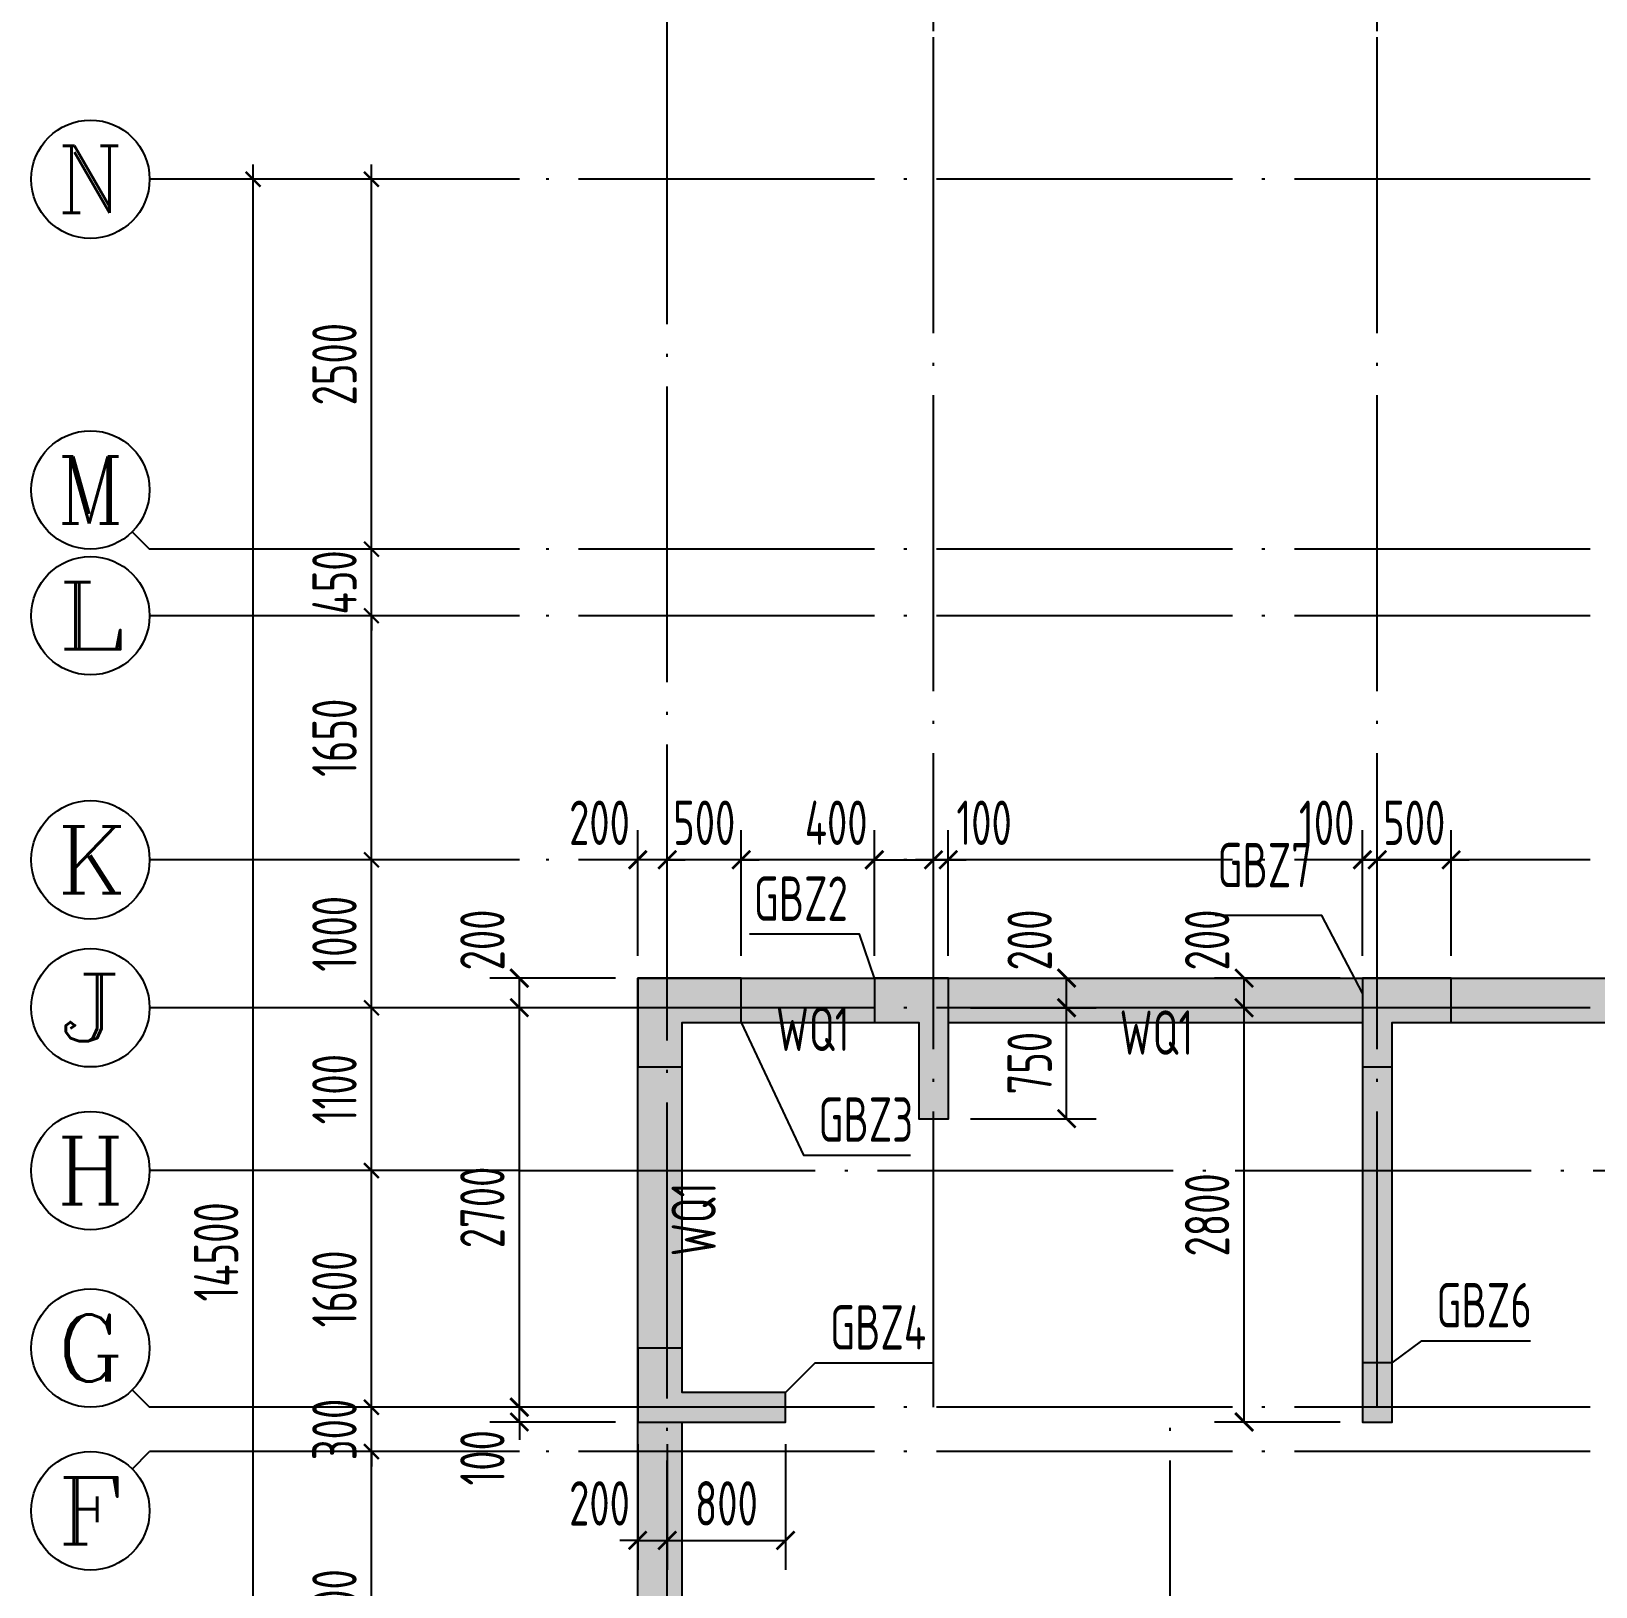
# Model space of a CAD drawing. Extents: x 826826 to 1642106, y -156213 to 399140.
# Drawn here: x 1168023 to 1178600, y 334033 to 344546 of the extents above; entities that cross this region are included whole.
import ezdxf
from ezdxf.enums import TextEntityAlignment as Align

# ---------------------------------------------------------------- set-up
doc = ezdxf.new("R2010")
doc.units = 0
doc.header["$LTSCALE"] = 1000
doc.linetypes.add('DOTE', pattern=[2.42, 2, -0.2, 0.02, -0.2])
doc.layers.get('0').update_dxf_attribs({"linetype": 'CONTINUOUS'})
doc.layers.get('DEFPOINTS').update_dxf_attribs({"linetype": 'CONTINUOUS'})
for name, color, linetype in [('A-AXIS', 1, 'CONTINUOUS'), ('A-DOTE', 10, 'DOTE'), ('AXIS_TEXT', 4, 'CONTINUOUS'), ('S-Q墙填充', 252, 'CONTINUOUS'), ('S-Q墙实线', 6, 'CONTINUOUS'), ('S-Q墙标注', 3, 'CONTINUOUS'), ('S-X详图填充', 252, 'CONTINUOUS'), ('S-X详图实线', 4, 'CONTINUOUS'), ('S-Y一般标注', 3, 'CONTINUOUS'), ('S-Z柱编号', 6, 'CONTINUOUS')]:
    doc.layers.add(name, color=color, linetype=linetype)
doc.styles.add('_TCH_AXIS', font='COMPLEX', dxfattribs={"bigfont": 'GBCBIG'})
doc.styles.add('COMPLEX', font='COMPLEX')
doc.styles.add('TSSD_DIMENSION', font='Tssdeng.shx', dxfattribs={"width": 0.7, "bigfont": 'tssdchn.shx'})
doc.styles.add('TSSD_REIN', font='tssdeng.shx', dxfattribs={"width": 0.7, "height": 300, "bigfont": 'tssdchn.shx'})
doc.styles.add('结构文字', font='zstxt.shx', dxfattribs={"width": 0.7, "bigfont": 'zshz.shx'})
doc.dimstyles.new('STRUCK', dxfattribs={"dimtxt": 400, "dimasz": 121, "dimexe": 200, "dimexo": 150, "dimgap": 115, "dimtad": 1, "dimdec": 0, "dimdsep": 46, "dimtxsty": '结构文字', "dimblk": 'ARCHTICK', "dimcen": 400, "dimclrd": 3, "dimclre": 3, "dimclrt": 7, "dimadec": 0, "dimazin": 0, "dimtfac": 1, "dimtdec": 0, "dimtix": 1, "dimtmove": 2, "dimatfit": 3, "dimldrblk": '_DIMX', "dimfxl": 0, "dimtolj": 1, "dimtzin": 0, "dimarcsym": 0})
doc.dimstyles.new('TSSD_100_100$0', dxfattribs={"dimtxt": 300, "dimasz": 80, "dimexe": 100, "dimexo": 250, "dimgap": 100, "dimtad": 1, "dimdec": 0, "dimzin": 0, "dimdsep": 46, "dimtxsty": 'TSSD_DIMENSION', "dimblk": 'ARCHTICK', "dimcen": 0, "dimdle": 100, "dimclrd": 3, "dimclre": 3, "dimclrt": 7, "dimadec": 0, "dimazin": 0, "dimtfac": 1, "dimtdec": 0, "dimtix": 1, "dimtmove": 2, "dimatfit": 3, "dimldrblk": 'ARCHTICK', "dimfxl": 0, "dimtolj": 1, "dimtzin": 0, "dimarcsym": 0})

# ---------------------------------------------------------------- blocks, each defined once
blk = doc.blocks.new('_ArchTick')
at = {"color": 0, "linetype": 'ByBlock', "const_width": 0.15}
blk.add_lwpolyline([(-0.5, -0.5), (0.5, 0.5)], dxfattribs=at)
blk = doc.blocks.new('*D39')
at = {"layer": 'DEFPOINTS', "color": 0}
for p in [(738721, 340182), (739721, 340182), (739721, 338082)]:
    blk.add_point(p, dxfattribs=at)
at = {"layer": 'S-Y一般标注', "color": 0, "lineweight": -2}
for p, q in [((738721, 337982), (738721, 340282)), ((739471, 340182), (738621, 340182)), ((739471, 338082), (738621, 338082))]:
    blk.add_line(p, q, dxfattribs=at)
at = {"layer": 'S-Y一般标注', "color": 0, "lineweight": -2, "xscale": 100, "yscale": 100, "zscale": 100}
for p, rotation in [((738721, 340182), 90), ((738721, 338082), 270)]:
    blk.add_blockref('_ArchTick', p, dxfattribs=dict(at, rotation=rotation))
at = {"layer": 'S-Y一般标注', "color": 7, "insert": (738471, 339132), "char_height": 300, "attachment_point": 5, "rotation": 90, "style": 'TSSD_DIMENSION'}
blk.add_mtext('\\A1;2100', dxfattribs=at)
blk = doc.blocks.new('*D40')
at = {"layer": 'DEFPOINTS', "color": 0}
for p in [(738721, 340482), (739721, 340482), (739721, 340182)]:
    blk.add_point(p, dxfattribs=at)
at = {"layer": 'S-Y一般标注', "color": 0, "lineweight": -2}
for p, q in [((738721, 340482), (738721, 340582)), ((739471, 340482), (738621, 340482)), ((738721, 340182), (738721, 340482)), ((739471, 340182), (738621, 340182)), ((738721, 340182), (738721, 340082))]:
    blk.add_line(p, q, dxfattribs=at)
at = {"layer": 'S-Y一般标注', "color": 0, "lineweight": -2, "xscale": 100, "yscale": 100, "zscale": 100}
for p, rotation in [((738721, 340482), 270), ((738721, 340182), 90)]:
    blk.add_blockref('_ArchTick', p, dxfattribs=dict(at, rotation=rotation))
at = {"layer": 'S-Y一般标注', "color": 7, "insert": (738471, 340332), "char_height": 300, "attachment_point": 5, "rotation": 90, "style": 'TSSD_DIMENSION'}
blk.add_mtext('\\A1;300', dxfattribs=at)
blk = doc.blocks.new('*D41')
at = {"layer": 'DEFPOINTS', "color": 0}
for p in [(738721, 342082), (739721, 342082), (739721, 340482)]:
    blk.add_point(p, dxfattribs=at)
at = {"layer": 'S-Y一般标注', "color": 0, "lineweight": -2}
for p, q in [((738721, 340382), (738721, 342182)), ((739471, 342082), (738621, 342082)), ((739471, 340482), (738621, 340482))]:
    blk.add_line(p, q, dxfattribs=at)
at = {"layer": 'S-Y一般标注', "color": 0, "lineweight": -2, "xscale": 100, "yscale": 100, "zscale": 100}
for p, rotation in [((738721, 342082), 90), ((738721, 340482), 270)]:
    blk.add_blockref('_ArchTick', p, dxfattribs=dict(at, rotation=rotation))
at = {"layer": 'S-Y一般标注', "color": 7, "insert": (738471, 341282), "char_height": 300, "attachment_point": 5, "rotation": 90, "style": 'TSSD_DIMENSION'}
blk.add_mtext('\\A1;1600', dxfattribs=at)
blk = doc.blocks.new('*D42')
at = {"layer": 'DEFPOINTS', "color": 0}
for p in [(738721, 343182), (739721, 343182), (739721, 342082)]:
    blk.add_point(p, dxfattribs=at)
at = {"layer": 'S-Y一般标注', "color": 0, "lineweight": -2}
for p, q in [((738721, 341982), (738721, 343282)), ((739471, 343182), (738621, 343182)), ((739471, 342082), (738621, 342082))]:
    blk.add_line(p, q, dxfattribs=at)
at = {"layer": 'S-Y一般标注', "color": 0, "lineweight": -2, "xscale": 100, "yscale": 100, "zscale": 100}
for p, rotation in [((738721, 343182), 90), ((738721, 342082), 270)]:
    blk.add_blockref('_ArchTick', p, dxfattribs=dict(at, rotation=rotation))
at = {"layer": 'S-Y一般标注', "color": 7, "insert": (738471, 342632), "char_height": 300, "attachment_point": 5, "rotation": 90, "style": 'TSSD_DIMENSION'}
blk.add_mtext('\\A1;1100', dxfattribs=at)
blk = doc.blocks.new('*D43')
at = {"layer": 'DEFPOINTS', "color": 0}
for p in [(738721, 344182), (739721, 344182), (739721, 343182)]:
    blk.add_point(p, dxfattribs=at)
at = {"layer": 'S-Y一般标注', "color": 0, "lineweight": -2}
for p, q in [((738721, 343082), (738721, 344282)), ((739471, 344182), (738621, 344182)), ((739471, 343182), (738621, 343182))]:
    blk.add_line(p, q, dxfattribs=at)
at = {"layer": 'S-Y一般标注', "color": 0, "lineweight": -2, "xscale": 100, "yscale": 100, "zscale": 100}
for p, rotation in [((738721, 344182), 90), ((738721, 343182), 270)]:
    blk.add_blockref('_ArchTick', p, dxfattribs=dict(at, rotation=rotation))
at = {"layer": 'S-Y一般标注', "color": 7, "insert": (738471, 343682), "char_height": 300, "attachment_point": 5, "rotation": 90, "style": 'TSSD_DIMENSION'}
blk.add_mtext('\\A1;1000', dxfattribs=at)
blk = doc.blocks.new('*D44')
at = {"layer": 'DEFPOINTS', "color": 0}
for p in [(738721, 345832), (739721, 345832), (739721, 344182)]:
    blk.add_point(p, dxfattribs=at)
at = {"layer": 'S-Y一般标注', "color": 0, "lineweight": -2}
for p, q in [((738721, 344082), (738721, 345932)), ((739471, 345832), (738621, 345832)), ((739471, 344182), (738621, 344182))]:
    blk.add_line(p, q, dxfattribs=at)
at = {"layer": 'S-Y一般标注', "color": 0, "lineweight": -2, "xscale": 100, "yscale": 100, "zscale": 100}
for p, rotation in [((738721, 345832), 90), ((738721, 344182), 270)]:
    blk.add_blockref('_ArchTick', p, dxfattribs=dict(at, rotation=rotation))
at = {"layer": 'S-Y一般标注', "color": 7, "insert": (738471, 345007), "char_height": 300, "attachment_point": 5, "rotation": 90, "style": 'TSSD_DIMENSION'}
blk.add_mtext('\\A1;1650', dxfattribs=at)
blk = doc.blocks.new('*D45')
at = {"layer": 'DEFPOINTS', "color": 0}
for p in [(738721, 346282), (739721, 346282), (739721, 345832)]:
    blk.add_point(p, dxfattribs=at)
at = {"layer": 'S-Y一般标注', "color": 0, "lineweight": -2}
for p, q in [((739471, 346282), (738621, 346282)), ((738721, 346282), (738721, 346382)), ((738721, 345832), (738721, 346282)), ((739471, 345832), (738621, 345832)), ((738721, 345832), (738721, 345732))]:
    blk.add_line(p, q, dxfattribs=at)
at = {"layer": 'S-Y一般标注', "color": 0, "lineweight": -2, "xscale": 100, "yscale": 100, "zscale": 100}
for p, rotation in [((738721, 346282), 270), ((738721, 345832), 90)]:
    blk.add_blockref('_ArchTick', p, dxfattribs=dict(at, rotation=rotation))
at = {"layer": 'S-Y一般标注', "color": 7, "insert": (738471, 346057), "char_height": 300, "attachment_point": 5, "rotation": 90, "style": 'TSSD_DIMENSION'}
blk.add_mtext('\\A1;450', dxfattribs=at)
blk = doc.blocks.new('*D46')
at = {"layer": 'DEFPOINTS', "color": 0}
for p in [(738721, 348782), (739721, 348782), (739721, 346282)]:
    blk.add_point(p, dxfattribs=at)
at = {"layer": 'S-Y一般标注', "color": 0, "lineweight": -2}
for p, q in [((738721, 346182), (738721, 348882)), ((739471, 348782), (738621, 348782)), ((739471, 346282), (738621, 346282))]:
    blk.add_line(p, q, dxfattribs=at)
at = {"layer": 'S-Y一般标注', "color": 0, "lineweight": -2, "xscale": 100, "yscale": 100, "zscale": 100}
for p, rotation in [((738721, 348782), 90), ((738721, 346282), 270)]:
    blk.add_blockref('_ArchTick', p, dxfattribs=dict(at, rotation=rotation))
at = {"layer": 'S-Y一般标注', "color": 7, "insert": (738471, 347532), "char_height": 300, "attachment_point": 5, "rotation": 90, "style": 'TSSD_DIMENSION'}
blk.add_mtext('\\A1;2500', dxfattribs=at)
blk = doc.blocks.new('*D47')
at = {"layer": 'DEFPOINTS', "color": 0}
for p in [(737921, 348782), (739721, 348782), (739721, 334282)]:
    blk.add_point(p, dxfattribs=at)
at = {"layer": 'S-Y一般标注', "color": 0, "lineweight": -2}
for p, q in [((737921, 334182), (737921, 348882)), ((739471, 348782), (737821, 348782)), ((739471, 334282), (737821, 334282))]:
    blk.add_line(p, q, dxfattribs=at)
at = {"layer": 'S-Y一般标注', "color": 0, "lineweight": -2, "xscale": 100, "yscale": 100, "zscale": 100}
for p, rotation in [((737921, 348782), 90), ((737921, 334282), 270)]:
    blk.add_blockref('_ArchTick', p, dxfattribs=dict(at, rotation=rotation))
at = {"layer": 'S-Y一般标注', "color": 7, "insert": (737671, 341532), "char_height": 300, "attachment_point": 5, "rotation": 90, "style": 'TSSD_DIMENSION'}
blk.add_mtext('\\A1;14500', dxfattribs=at)
blk = doc.blocks.new('*D48')
at = {"layer": 'DEFPOINTS', "color": 0}
for p in [(742521, 350782), (740721, 349782), (742521, 349782)]:
    blk.add_point(p, dxfattribs=at)
at = {"layer": 'S-Y一般标注', "color": 0, "lineweight": -2}
for p, q in [((740721, 350032), (740721, 350882)), ((742521, 350032), (742521, 350882)), ((740621, 350782), (742621, 350782))]:
    blk.add_line(p, q, dxfattribs=at)
at = {"layer": 'S-Y一般标注', "color": 0, "lineweight": -2, "xscale": 100, "yscale": 100, "zscale": 100, "rotation": 180}
blk.add_blockref('_ArchTick', (740721, 350782), dxfattribs=at)
at = {"layer": 'S-Y一般标注', "color": 0, "lineweight": -2, "xscale": 100, "yscale": 100, "zscale": 100}
blk.add_blockref('_ArchTick', (742521, 350782), dxfattribs=at)
at = {"layer": 'S-Y一般标注', "color": 7, "insert": (741621, 351032), "char_height": 300, "attachment_point": 5, "style": 'TSSD_DIMENSION'}
blk.add_mtext('\\A1;1800', dxfattribs=at)
blk = doc.blocks.new('*D49')
at = {"layer": 'DEFPOINTS', "color": 0}
for p in [(745521, 350782), (742521, 349782), (745521, 349782)]:
    blk.add_point(p, dxfattribs=at)
at = {"layer": 'S-Y一般标注', "color": 0, "lineweight": -2}
for p, q in [((742521, 350032), (742521, 350882)), ((745521, 350032), (745521, 350882)), ((742421, 350782), (745621, 350782))]:
    blk.add_line(p, q, dxfattribs=at)
at = {"layer": 'S-Y一般标注', "color": 0, "lineweight": -2, "xscale": 100, "yscale": 100, "zscale": 100, "rotation": 180}
blk.add_blockref('_ArchTick', (742521, 350782), dxfattribs=at)
at = {"layer": 'S-Y一般标注', "color": 0, "lineweight": -2, "xscale": 100, "yscale": 100, "zscale": 100}
blk.add_blockref('_ArchTick', (745521, 350782), dxfattribs=at)
at = {"layer": 'S-Y一般标注', "color": 7, "insert": (744021, 351032), "char_height": 300, "attachment_point": 5, "style": 'TSSD_DIMENSION'}
blk.add_mtext('\\A1;3000', dxfattribs=at)
blk = doc.blocks.new('*D50')
at = {"layer": 'DEFPOINTS', "color": 0}
for p in [(747421, 350782), (745521, 349782), (747421, 349782)]:
    blk.add_point(p, dxfattribs=at)
at = {"layer": 'S-Y一般标注', "color": 0, "lineweight": -2}
for p, q in [((745521, 350032), (745521, 350882)), ((747421, 350032), (747421, 350882)), ((745421, 350782), (747521, 350782))]:
    blk.add_line(p, q, dxfattribs=at)
at = {"layer": 'S-Y一般标注', "color": 0, "lineweight": -2, "xscale": 100, "yscale": 100, "zscale": 100, "rotation": 180}
blk.add_blockref('_ArchTick', (745521, 350782), dxfattribs=at)
at = {"layer": 'S-Y一般标注', "color": 0, "lineweight": -2, "xscale": 100, "yscale": 100, "zscale": 100}
blk.add_blockref('_ArchTick', (747421, 350782), dxfattribs=at)
at = {"layer": 'S-Y一般标注', "color": 7, "insert": (746471, 351032), "char_height": 300, "attachment_point": 5, "style": 'TSSD_DIMENSION'}
blk.add_mtext('\\A1;1900', dxfattribs=at)
blk = doc.blocks.new('*D59')
at = {"layer": 'DEFPOINTS', "color": 0}
for p in [(789521, 351582), (740721, 349782), (789521, 349782)]:
    blk.add_point(p, dxfattribs=at)
at = {"layer": 'S-Y一般标注', "color": 0, "lineweight": -2}
for p, q in [((740721, 350032), (740721, 351682)), ((789521, 350032), (789521, 351682)), ((740621, 351582), (789621, 351582))]:
    blk.add_line(p, q, dxfattribs=at)
at = {"layer": 'S-Y一般标注', "color": 0, "lineweight": -2, "xscale": 100, "yscale": 100, "zscale": 100, "rotation": 180}
blk.add_blockref('_ArchTick', (740721, 351582), dxfattribs=at)
at = {"layer": 'S-Y一般标注', "color": 0, "lineweight": -2, "xscale": 100, "yscale": 100, "zscale": 100}
blk.add_blockref('_ArchTick', (789521, 351582), dxfattribs=at)
at = {"layer": 'S-Y一般标注', "color": 7, "insert": (765121, 351832), "char_height": 300, "attachment_point": 5, "style": 'TSSD_DIMENSION'}
blk.add_mtext('\\A1;48800', dxfattribs=at)
blk = doc.blocks.new('_AXISO')
blk.add_circle((0, 0), 0.5)
at = {"layer": 'AXIS_TEXT', "style": 'COMPLEX', "width": 1.041667}
blk.add_attdef('A', text='', height=0.56, dxfattribs=at).set_placement((-0.25, -0.28), (0.25, -0.28), align=Align.FIT)
blk = doc.blocks.new('*D98')
at = {"layer": 'DEFPOINTS', "color": 0}
for p in [(1171323, 335246), (1172123, 335246), (1172123, 335146)]:
    blk.add_point(p, dxfattribs=at)
at = {"layer": 'S-Q墙标注', "color": 3, "lineweight": -2}
for p, q in [((1171323, 335246), (1171323, 335367)), ((1171973, 335246), (1171123, 335246)), ((1171323, 335146), (1171323, 335246)), ((1171973, 335146), (1171123, 335146)), ((1171323, 335146), (1171323, 335025))]:
    blk.add_line(p, q, dxfattribs=at)
at = {"layer": 'S-Q墙标注', "color": 3, "lineweight": -2, "xscale": 121, "yscale": 121, "zscale": 121}
for p, rotation in [((1171323, 335246), 270), ((1171323, 335146), 90)]:
    blk.add_blockref('_ArchTick', p, dxfattribs=dict(at, rotation=rotation))
at = {"layer": 'S-Q墙标注', "color": 7, "insert": (1171073, 334904), "char_height": 300, "attachment_point": 5, "rotation": 90, "style": 'TSSD_REIN'}
blk.add_mtext('\\A1;100', dxfattribs=at)
blk = doc.blocks.new('_DIMX')
blk.add_line((-150, 0), (150, 0))
at = {"const_width": 50}
blk.add_lwpolyline([(-70, -70), (70, 70)], dxfattribs=at)
blk = doc.blocks.new('*D99')
at = {"layer": 'DEFPOINTS', "color": 0}
for p in [(1171323, 337946), (1172123, 337946), (1172123, 335246)]:
    blk.add_point(p, dxfattribs=at)
at = {"layer": 'S-Q墙标注', "color": 3, "lineweight": -2}
for p, q in [((1171973, 337946), (1171123, 337946)), ((1171323, 335246), (1171323, 337946)), ((1171973, 335246), (1171123, 335246))]:
    blk.add_line(p, q, dxfattribs=at)
at = {"layer": 'S-Q墙标注', "color": 3, "lineweight": -2, "xscale": 121, "yscale": 121, "zscale": 121}
for p, rotation in [((1171323, 337946), 90), ((1171323, 335246), 270)]:
    blk.add_blockref('_ArchTick', p, dxfattribs=dict(at, rotation=rotation))
at = {"layer": 'S-Q墙标注', "color": 7, "insert": (1171073, 336596), "char_height": 300, "attachment_point": 5, "rotation": 90, "style": 'TSSD_REIN'}
blk.add_mtext('\\A1;2700', dxfattribs=at)
blk = doc.blocks.new('*D100')
at = {"layer": 'DEFPOINTS', "color": 0}
for p in [(1171323, 338146), (1172123, 338146), (1172123, 337946)]:
    blk.add_point(p, dxfattribs=at)
at = {"layer": 'S-Q墙标注', "color": 3, "lineweight": -2}
for p, q in [((1171973, 338146), (1171123, 338146)), ((1171323, 337946), (1171323, 338146)), ((1171973, 337946), (1171123, 337946))]:
    blk.add_line(p, q, dxfattribs=at)
at = {"layer": 'S-Q墙标注', "color": 3, "lineweight": -2, "xscale": 121, "yscale": 121, "zscale": 121}
for p, rotation in [((1171323, 338146), 90), ((1171323, 337946), 270)]:
    blk.add_blockref('_ArchTick', p, dxfattribs=dict(at, rotation=rotation))
at = {"layer": 'S-Q墙标注', "color": 7, "insert": (1171073, 338404), "char_height": 300, "attachment_point": 5, "rotation": 90, "style": 'TSSD_REIN'}
blk.add_mtext('\\A1;200', dxfattribs=at)
blk = doc.blocks.new('*D101')
at = {"layer": 'DEFPOINTS', "color": 0}
for p in [(1172123, 335146), (1172323, 335146), (1172323, 334346)]:
    blk.add_point(p, dxfattribs=at)
at = {"layer": 'S-Q墙标注', "color": 3, "lineweight": -2}
for p, q in [((1172123, 334996), (1172123, 334146)), ((1172323, 334996), (1172323, 334146)), ((1172123, 334346), (1172002, 334346)), ((1172123, 334346), (1172323, 334346)), ((1172323, 334346), (1172444, 334346))]:
    blk.add_line(p, q, dxfattribs=at)
at = {"layer": 'S-Q墙标注', "color": 3, "lineweight": -2, "xscale": 121, "yscale": 121, "zscale": 121}
blk.add_blockref('_ArchTick', (1172123, 334346), dxfattribs=at)
at = {"layer": 'S-Q墙标注', "color": 3, "lineweight": -2, "xscale": 121, "yscale": 121, "zscale": 121, "rotation": 180}
blk.add_blockref('_ArchTick', (1172323, 334346), dxfattribs=at)
at = {"layer": 'S-Q墙标注', "color": 7, "insert": (1171865, 334596), "char_height": 300, "attachment_point": 5, "style": 'TSSD_REIN'}
blk.add_mtext('\\A1;200', dxfattribs=at)
blk = doc.blocks.new('*D102')
at = {"layer": 'DEFPOINTS', "color": 0}
for p in [(1172323, 335146), (1173123, 335146), (1173123, 334346)]:
    blk.add_point(p, dxfattribs=at)
at = {"layer": 'S-Q墙标注', "color": 3, "lineweight": -2}
for p, q in [((1172323, 334996), (1172323, 334146)), ((1173123, 334996), (1173123, 334146)), ((1172323, 334346), (1173123, 334346))]:
    blk.add_line(p, q, dxfattribs=at)
at = {"layer": 'S-Q墙标注', "color": 3, "lineweight": -2, "xscale": 121, "yscale": 121, "zscale": 121, "rotation": 180}
blk.add_blockref('_ArchTick', (1172323, 334346), dxfattribs=at)
at = {"layer": 'S-Q墙标注', "color": 3, "lineweight": -2, "xscale": 121, "yscale": 121, "zscale": 121}
blk.add_blockref('_ArchTick', (1173123, 334346), dxfattribs=at)
at = {"layer": 'S-Q墙标注', "color": 7, "insert": (1172723, 334596), "char_height": 300, "attachment_point": 5, "style": 'TSSD_REIN'}
blk.add_mtext('\\A1;800', dxfattribs=at)
blk = doc.blocks.new('*D103')
at = {"layer": 'DEFPOINTS', "color": 0}
for p in [(1172323, 338946), (1172323, 338146), (1172823, 338146)]:
    blk.add_point(p, dxfattribs=at)
at = {"layer": 'S-Q墙标注', "color": 3, "lineweight": -2}
for p, q in [((1172323, 338296), (1172323, 339146)), ((1172823, 338296), (1172823, 339146)), ((1172323, 338946), (1172202, 338946)), ((1172823, 338946), (1172323, 338946)), ((1172823, 338946), (1172944, 338946))]:
    blk.add_line(p, q, dxfattribs=at)
at = {"layer": 'S-Q墙标注', "color": 3, "lineweight": -2, "xscale": 121, "yscale": 121, "zscale": 121}
blk.add_blockref('_ArchTick', (1172323, 338946), dxfattribs=at)
at = {"layer": 'S-Q墙标注', "color": 3, "lineweight": -2, "xscale": 121, "yscale": 121, "zscale": 121, "rotation": 180}
blk.add_blockref('_ArchTick', (1172823, 338946), dxfattribs=at)
at = {"layer": 'S-Q墙标注', "color": 7, "insert": (1172573, 339196), "char_height": 300, "attachment_point": 5, "style": 'TSSD_REIN'}
blk.add_mtext('\\A1;500', dxfattribs=at)
blk = doc.blocks.new('*D104')
at = {"layer": 'DEFPOINTS', "color": 0}
for p in [(1172123, 338946), (1172123, 338146), (1172323, 338146)]:
    blk.add_point(p, dxfattribs=at)
at = {"layer": 'S-Q墙标注', "color": 3, "lineweight": -2}
for p, q in [((1172123, 338296), (1172123, 339146)), ((1172323, 338296), (1172323, 339146)), ((1172123, 338946), (1172002, 338946)), ((1172323, 338946), (1172123, 338946)), ((1172323, 338946), (1172444, 338946))]:
    blk.add_line(p, q, dxfattribs=at)
at = {"layer": 'S-Q墙标注', "color": 3, "lineweight": -2, "xscale": 121, "yscale": 121, "zscale": 121}
blk.add_blockref('_ArchTick', (1172123, 338946), dxfattribs=at)
at = {"layer": 'S-Q墙标注', "color": 3, "lineweight": -2, "xscale": 121, "yscale": 121, "zscale": 121, "rotation": 180}
blk.add_blockref('_ArchTick', (1172323, 338946), dxfattribs=at)
at = {"layer": 'S-Q墙标注', "color": 7, "insert": (1171865, 339196), "char_height": 300, "attachment_point": 5, "style": 'TSSD_REIN'}
blk.add_mtext('\\A1;200', dxfattribs=at)
blk = doc.blocks.new('*D105')
at = {"layer": 'DEFPOINTS', "color": 0}
for p in [(1174223, 337946), (1175023, 337946), (1174223, 337196)]:
    blk.add_point(p, dxfattribs=at)
at = {"layer": 'S-Q墙标注', "color": 3, "lineweight": -2}
for p, q in [((1174373, 337946), (1175223, 337946)), ((1175023, 337196), (1175023, 337946)), ((1174373, 337196), (1175223, 337196))]:
    blk.add_line(p, q, dxfattribs=at)
at = {"layer": 'S-Q墙标注', "color": 3, "lineweight": -2, "xscale": 121, "yscale": 121, "zscale": 121}
for p, rotation in [((1175023, 337946), 90), ((1175023, 337196), 270)]:
    blk.add_blockref('_ArchTick', p, dxfattribs=dict(at, rotation=rotation))
at = {"layer": 'S-Q墙标注', "color": 7, "insert": (1174773, 337571), "char_height": 300, "attachment_point": 5, "rotation": 90, "style": 'TSSD_REIN'}
blk.add_mtext('\\A1;750', dxfattribs=at)
blk = doc.blocks.new('*D106')
at = {"layer": 'DEFPOINTS', "color": 0}
for p in [(1174223, 338146), (1175023, 338146), (1174223, 337946)]:
    blk.add_point(p, dxfattribs=at)
at = {"layer": 'S-Q墙标注', "color": 3, "lineweight": -2}
for p, q in [((1174373, 338146), (1175223, 338146)), ((1175023, 337946), (1175023, 338146)), ((1174373, 337946), (1175223, 337946))]:
    blk.add_line(p, q, dxfattribs=at)
at = {"layer": 'S-Q墙标注', "color": 3, "lineweight": -2, "xscale": 121, "yscale": 121, "zscale": 121}
for p, rotation in [((1175023, 338146), 90), ((1175023, 337946), 270)]:
    blk.add_blockref('_ArchTick', p, dxfattribs=dict(at, rotation=rotation))
at = {"layer": 'S-Q墙标注', "color": 7, "insert": (1174773, 338404), "char_height": 300, "attachment_point": 5, "rotation": 90, "style": 'TSSD_REIN'}
blk.add_mtext('\\A1;200', dxfattribs=at)
blk = doc.blocks.new('*D107')
at = {"layer": 'DEFPOINTS', "color": 0}
for p in [(1174123, 338946), (1173723, 338146), (1174123, 338146)]:
    blk.add_point(p, dxfattribs=at)
at = {"layer": 'S-Q墙标注', "color": 3, "lineweight": -2}
for p, q in [((1173723, 338296), (1173723, 339146)), ((1174123, 338296), (1174123, 339146)), ((1173723, 338946), (1174123, 338946))]:
    blk.add_line(p, q, dxfattribs=at)
at = {"layer": 'S-Q墙标注', "color": 3, "lineweight": -2, "xscale": 121, "yscale": 121, "zscale": 121, "rotation": 180}
blk.add_blockref('_ArchTick', (1173723, 338946), dxfattribs=at)
at = {"layer": 'S-Q墙标注', "color": 3, "lineweight": -2, "xscale": 121, "yscale": 121, "zscale": 121}
blk.add_blockref('_ArchTick', (1174123, 338946), dxfattribs=at)
at = {"layer": 'S-Q墙标注', "color": 7, "insert": (1173465, 339196), "char_height": 300, "attachment_point": 5, "style": 'TSSD_REIN'}
blk.add_mtext('\\A1;400', dxfattribs=at)
blk = doc.blocks.new('*D108')
at = {"layer": 'DEFPOINTS', "color": 0}
for p in [(1174223, 338946), (1174123, 338146), (1174223, 338146)]:
    blk.add_point(p, dxfattribs=at)
at = {"layer": 'S-Q墙标注', "color": 3, "lineweight": -2}
for p, q in [((1174123, 338296), (1174123, 339146)), ((1174223, 338296), (1174223, 339146)), ((1174123, 338946), (1174002, 338946)), ((1174123, 338946), (1174223, 338946)), ((1174223, 338946), (1174344, 338946))]:
    blk.add_line(p, q, dxfattribs=at)
at = {"layer": 'S-Q墙标注', "color": 3, "lineweight": -2, "xscale": 121, "yscale": 121, "zscale": 121}
blk.add_blockref('_ArchTick', (1174123, 338946), dxfattribs=at)
at = {"layer": 'S-Q墙标注', "color": 3, "lineweight": -2, "xscale": 121, "yscale": 121, "zscale": 121, "rotation": 180}
blk.add_blockref('_ArchTick', (1174223, 338946), dxfattribs=at)
at = {"layer": 'S-Q墙标注', "color": 7, "insert": (1174465, 339196), "char_height": 300, "attachment_point": 5, "style": 'TSSD_REIN'}
blk.add_mtext('\\A1;100', dxfattribs=at)
blk = doc.blocks.new('*D109')
at = {"layer": 'DEFPOINTS', "color": 0}
for p in [(1176223, 337946), (1177023, 337946), (1177023, 335146)]:
    blk.add_point(p, dxfattribs=at)
at = {"layer": 'S-Q墙标注', "color": 3, "lineweight": -2}
for p, q in [((1176873, 337946), (1176023, 337946)), ((1176223, 335146), (1176223, 337946)), ((1176873, 335146), (1176023, 335146))]:
    blk.add_line(p, q, dxfattribs=at)
at = {"layer": 'S-Q墙标注', "color": 3, "lineweight": -2, "xscale": 121, "yscale": 121, "zscale": 121}
for p, rotation in [((1176223, 337946), 90), ((1176223, 335146), 270)]:
    blk.add_blockref('_ArchTick', p, dxfattribs=dict(at, rotation=rotation))
at = {"layer": 'S-Q墙标注', "color": 7, "insert": (1175973, 336546), "char_height": 300, "attachment_point": 5, "rotation": 90, "style": 'TSSD_REIN'}
blk.add_mtext('\\A1;2800', dxfattribs=at)
blk = doc.blocks.new('*D110')
at = {"layer": 'DEFPOINTS', "color": 0}
for p in [(1176223, 338146), (1177023, 338146), (1177023, 337946)]:
    blk.add_point(p, dxfattribs=at)
at = {"layer": 'S-Q墙标注', "color": 3, "lineweight": -2}
for p, q in [((1176873, 338146), (1176023, 338146)), ((1176223, 337946), (1176223, 338146)), ((1176873, 337946), (1176023, 337946))]:
    blk.add_line(p, q, dxfattribs=at)
at = {"layer": 'S-Q墙标注', "color": 3, "lineweight": -2, "xscale": 121, "yscale": 121, "zscale": 121}
for p, rotation in [((1176223, 338146), 90), ((1176223, 337946), 270)]:
    blk.add_blockref('_ArchTick', p, dxfattribs=dict(at, rotation=rotation))
at = {"layer": 'S-Q墙标注', "color": 7, "insert": (1175973, 338404), "char_height": 300, "attachment_point": 5, "rotation": 90, "style": 'TSSD_REIN'}
blk.add_mtext('\\A1;200', dxfattribs=at)
blk = doc.blocks.new('*D111')
at = {"layer": 'DEFPOINTS', "color": 0}
for p in [(1177123, 338946), (1177023, 338146), (1177123, 338146)]:
    blk.add_point(p, dxfattribs=at)
at = {"layer": 'S-Q墙标注', "color": 3, "lineweight": -2}
for p, q in [((1177023, 338296), (1177023, 339146)), ((1177123, 338296), (1177123, 339146)), ((1177023, 338946), (1176902, 338946)), ((1177023, 338946), (1177123, 338946)), ((1177123, 338946), (1177244, 338946))]:
    blk.add_line(p, q, dxfattribs=at)
at = {"layer": 'S-Q墙标注', "color": 3, "lineweight": -2, "xscale": 121, "yscale": 121, "zscale": 121}
blk.add_blockref('_ArchTick', (1177023, 338946), dxfattribs=at)
at = {"layer": 'S-Q墙标注', "color": 3, "lineweight": -2, "xscale": 121, "yscale": 121, "zscale": 121, "rotation": 180}
blk.add_blockref('_ArchTick', (1177123, 338946), dxfattribs=at)
at = {"layer": 'S-Q墙标注', "color": 7, "insert": (1176781, 339196), "char_height": 300, "attachment_point": 5, "style": 'TSSD_REIN'}
blk.add_mtext('\\A1;100', dxfattribs=at)
blk = doc.blocks.new('*D112')
at = {"layer": 'DEFPOINTS', "color": 0}
for p in [(1177623, 338946), (1177123, 338146), (1177623, 338146)]:
    blk.add_point(p, dxfattribs=at)
at = {"layer": 'S-Q墙标注', "color": 3, "lineweight": -2}
for p, q in [((1177123, 338296), (1177123, 339146)), ((1177623, 338296), (1177623, 339146)), ((1177123, 338946), (1177002, 338946)), ((1177123, 338946), (1177623, 338946)), ((1177623, 338946), (1177744, 338946))]:
    blk.add_line(p, q, dxfattribs=at)
at = {"layer": 'S-Q墙标注', "color": 3, "lineweight": -2, "xscale": 121, "yscale": 121, "zscale": 121}
blk.add_blockref('_ArchTick', (1177123, 338946), dxfattribs=at)
at = {"layer": 'S-Q墙标注', "color": 3, "lineweight": -2, "xscale": 121, "yscale": 121, "zscale": 121, "rotation": 180}
blk.add_blockref('_ArchTick', (1177623, 338946), dxfattribs=at)
at = {"layer": 'S-Q墙标注', "color": 7, "insert": (1177373, 339196), "char_height": 300, "attachment_point": 5, "style": 'TSSD_REIN'}
blk.add_mtext('\\A1;500', dxfattribs=at)
blk = doc.blocks.new('20210801.08473688')
at = {"layer": 'A-AXIS'}
for p, q in [((4300, 19800), (4300, 22300)), ((6100, 19800), (6100, 22300)), ((9100, 19800), (9100, 22300)), ((3300, 18800), (800, 18800)), ((682.8, 16417.2), (800, 16300)), ((3300, 16300), (800, 16300)), ((3300, 15850), (800, 15850)), ((3300, 14200), (800, 14200)), ((3300, 13200), (800, 13200)), ((3300, 12100), (800, 12100)), ((682.8, 10617.2), (800, 10500)), ((3300, 10500), (800, 10500)), ((682.8, 10082.8), (800, 10200)), ((3300, 10200), (800, 10200))]:
    blk.add_line(p, q, dxfattribs=at)
at = {"layer": 'A-DOTE'}
for p, q in [((4300, 3300), (4300, 19800)), ((6100, 10500), (6100, 19800)), ((9100, 10500), (9100, 19800)), ((54100, 18800), (3300, 18800)), ((54100, 16300), (3300, 16300)), ((54100, 15850), (3300, 15850)), ((54100, 14200), (3300, 14200)), ((54100, 13200), (3300, 13200)), ((3300, 12100), (54100, 12100)), ((54100, 10500), (3300, 10500)), ((7700, 3300), (7700, 10500)), ((54100, 10200), (3300, 10200))]:
    blk.add_line(p, q, dxfattribs=at)
at = {"layer": 'A-AXIS'}
ref = blk.add_blockref('_AXISO', (400, 18800), dxfattribs=dict(at, xscale=800, yscale=800, zscale=800))
ref.add_attrib('A', 'N', dxfattribs={"layer": 'AXIS_TEXT', "height": 452.5, "style": '_TCH_AXIS', "width": 1.105263}).set_placement((173.7, 18573.7), (626.3, 18573.7), align=Align.FIT)
ref = blk.add_blockref('_AXISO', (400, 16700), dxfattribs=dict(at, xscale=800, yscale=800, zscale=800))
ref.add_attrib('A', 'M', dxfattribs={"layer": 'AXIS_TEXT', "height": 452.5, "style": '_TCH_AXIS'}).set_placement((173.7, 16473.7), (626.3, 16473.7), align=Align.FIT)
ref = blk.add_blockref('_AXISO', (400, 15850), dxfattribs=dict(at, xscale=800, yscale=800, zscale=800))
ref.add_attrib('A', 'L', dxfattribs={"layer": 'AXIS_TEXT', "height": 452.5, "style": '_TCH_AXIS', "width": 1.4}).set_placement((173.7, 15623.7), (626.3, 15623.7), align=Align.FIT)
ref = blk.add_blockref('_AXISO', (400, 14200), dxfattribs=dict(at, xscale=800, yscale=800, zscale=800))
ref.add_attrib('A', 'K', dxfattribs={"layer": 'AXIS_TEXT', "height": 452.5, "style": '_TCH_AXIS', "width": 1.105263}).set_placement((173.7, 13973.7), (626.3, 13973.7), align=Align.FIT)
ref = blk.add_blockref('_AXISO', (400, 13200), dxfattribs=dict(at, xscale=800, yscale=800, zscale=800))
ref.add_attrib('A', 'J', dxfattribs={"layer": 'AXIS_TEXT', "height": 452.5, "style": '_TCH_AXIS', "width": 1.909091}).set_placement((173.7, 12973.7), (626.3, 12973.7), align=Align.FIT)
ref = blk.add_blockref('_AXISO', (400, 12100), dxfattribs=dict(at, xscale=800, yscale=800, zscale=800))
ref.add_attrib('A', 'H', dxfattribs={"layer": 'AXIS_TEXT', "height": 452.5, "style": '_TCH_AXIS', "width": 1.05}).set_placement((173.7, 11873.7), (626.3, 11873.7), align=Align.FIT)
ref = blk.add_blockref('_AXISO', (400, 10900), dxfattribs=dict(at, xscale=800, yscale=800, zscale=800))
ref.add_attrib('A', 'G', dxfattribs={"layer": 'AXIS_TEXT', "height": 452.5, "style": '_TCH_AXIS', "width": 1.166667}).set_placement((173.7, 10673.7), (626.3, 10673.7), align=Align.FIT)
ref = blk.add_blockref('_AXISO', (400, 9800), dxfattribs=dict(at, xscale=800, yscale=800, zscale=800))
ref.add_attrib('A', 'F', dxfattribs={"layer": 'AXIS_TEXT', "height": 452.5, "style": '_TCH_AXIS', "width": 1.3125}).set_placement((173.7, 9573.7), (626.3, 9573.7), align=Align.FIT)
at = {"layer": 'S-Y一般标注'}
for p1, p2, distance, picture, middle in [((4300, 19800), (53100, 19800), 1800, '*D59', (28700, 21850)), ((4300, 19800), (6100, 19800), 1000, '*D48', (5200, 21050)), ((6100, 19800), (9100, 19800), 1000, '*D49', (7600, 21050)), ((9100, 19800), (11000, 19800), 1000, '*D50', (10050, 21050)), ((3300, 4300), (3300, 18800), 1800, '*D47', (1250, 11550)), ((3300, 16300), (3300, 18800), 1000, '*D46', (2050, 17550)), ((3300, 15850), (3300, 16300), 1000, '*D45', (2050, 16075)), ((3300, 14200), (3300, 15850), 1000, '*D44', (2050, 15025)), ((3300, 13200), (3300, 14200), 1000, '*D43', (2050, 13700)), ((3300, 12100), (3300, 13200), 1000, '*D42', (2050, 12650)), ((3300, 10500), (3300, 12100), 1000, '*D41', (2050, 11300)), ((3300, 10200), (3300, 10500), 1000, '*D40', (2050, 10350)), ((3300, 8100), (3300, 10200), 1000, '*D39', (2050, 9150))]:
    dim = blk.add_aligned_dim(p1=p1, p2=p2, distance=distance, dimstyle='TSSD_100_100$0', override={"dimasz": 100, "dimclrd": 0, "dimclre": 0}, dxfattribs=at)
    dim.commit()
    dim.dimension.update_dxf_attribs({"geometry": picture, "text_midpoint": middle, "insert": (-736421.3, -329982)})

msp = doc.modelspace()

# ---------------------------------------------------------------- hatches: boundary and pattern name
at = {"layer": 'S-Q墙填充'}
h = msp.add_hatch(dxfattribs=at)
h.set_pattern_fill('ARMORED', color=252, scale=50, style=0)
h.set_pattern_definition([(50, (-11199.1, -428327.93), (358.63009, -31.37607), [37.5, -412.5]), (355, (-11199.1, -428327.93), (-69.37567, 376.09607), [30, -330]), (100.4514, (-11169.2, -428330.54), (289.25469, 344.71977), [31.870095, -350.57106]), (46.1842, (-11199.1, -428227.93), (533.62052, -82.75951), [56.25, -618.75]), (96.6356, (-11154.6, -428234.8), (467.33135, 487.05894), [47.80514, -525.8565]), (351.1842, (-11199.1, -428227.93), (467.33097, 487.0593), [45, -495]), (21, (-11149.1, -428252.93), (298.453526, -201.309445), [37.5, -412.5]), (326, (-11149.1, -428252.93), (121.65767, 362.57502), [30, -330]), (71.4514, (-11124.22, -428269.7), (420.111314, 161.26525), [31.870095, -350.57106]), (37.5, (-11199.09, -428327.93), (6.079928, 166.446927), [0, -326, 0, -335, 0, -331.25]), (7.5, (-11199.09, -428327.93), (131.534769, 197.205856), [0, -191, 0, -318.5, 0, -126.25]), (327.5, (-11310.59, -428327.93), (266.911218, -11.277436), [0, -125, 0, -390, 0, -517.5]), (317.5, (-11360.6, -428327.93), (291.593085, 50.05249), [0, -162.5, 0, -259, 0, -367.5]), (45, (-11199.1, -428327.93), (-176.776695, 176.776695), [])])
h.paths.add_polyline_path([(1221323.38, 338145.54), (1211823.38, 338145.54), (1211823.38, 337045.53), (1210523.49, 337045.53), (1210523.49, 338995.54), (1211222.03, 338995.54), (1211222.03, 339195.54), (1210523.49, 339195.54), (1210523.49, 339395.54), (1207322.03, 339395.54), (1207322.03, 339195.54), (1206622.03, 339195.54), (1206622.03, 338995.54), (1207322.03, 338995.54), (1207322.03, 337045.53), (1206023.37, 337045.53), (1206023.37, 338145.54), (1187423.38, 338145.54), (1187423.38, 337045.53), (1186123.38, 337045.53), (1186123.38, 338995.54), (1186823.38, 338995.54), (1186823.38, 339195.54), (1186123.38, 339195.54), (1186123.38, 339395.54), (1182921.92, 339395.54), (1182921.92, 339195.54), (1182223.38, 339195.54), (1182223.38, 338995.54), (1182921.92, 338995.54), (1182921.92, 337045.53), (1181623.38, 337045.53), (1181623.38, 338145.54), (1172123.38, 338145.54), (1172123.38, 330645.54), (1175823.38, 330645.54), (1181223.38, 330645.54), (1181223.38, 329445.54), (1187823.38, 329445.54), (1187823.38, 330645.54), (1200223.38, 330645.54), (1205623.38, 330645.54), (1205623.38, 329445.54), (1212223.38, 329445.54), (1212223.38, 330645.54), (1221323.38, 330645.54)])
h.paths.add_polyline_path([(1172423.38, 335145.54), (1173123.38, 335145.54), (1173123.38, 335345.54), (1172423.38, 335345.54), (1172423.38, 337845.54), (1174023.38, 337845.54), (1174023.38, 337195.54), (1174223.38, 337195.54), (1174223.38, 337845.54), (1177023.38, 337845.54), (1177023.38, 335145.54), (1177223.38, 335145.54), (1177223.38, 337845.54), (1181323.38, 337845.54), (1181323.38, 336395.54), (1181623.38, 336395.54), (1181623.38, 336745.53), (1183221.92, 336745.53), (1183221.92, 339095.54), (1185823.38, 339095.54), (1185823.38, 336745.53), (1187423.38, 336745.53), (1187423.38, 336395.54), (1187723.38, 336395.54), (1187723.38, 337845.54), (1191823.38, 337845.54), (1191823.38, 335145.54), (1192023.38, 335145.54), (1192023.38, 337845.54), (1194823.33, 337845.54), (1194821.98, 335145.54), (1195021.98, 335145.54), (1195023.33, 337845.54), (1198423.38, 337845.54), (1198423.38, 335145.54), (1198623.38, 335145.54), (1198623.38, 337845.54), (1201423.38, 337845.54), (1201423.38, 335145.54), (1201623.38, 335145.54), (1201623.38, 337845.54), (1205723.37, 337845.54), (1205723.37, 336495.54), (1206023.37, 336495.54), (1206023.37, 336745.54), (1207622.03, 336745.54), (1207622.03, 339095.54), (1210223.49, 339095.54), (1210223.49, 336745.53), (1211823.38, 336745.53), (1211823.38, 336395.54), (1212123.38, 336395.54), (1212123.38, 337845.54), (1216223.38, 337845.53), (1216223.38, 335145.54), (1216423.38, 335145.54), (1216423.38, 337845.53), (1219223.38, 337845.53), (1219223.38, 337195.61), (1219423.38, 337195.61), (1219423.38, 337845.53), (1221023.38, 337845.53), (1221023.38, 335345.54), (1220323.38, 335345.54), (1220323.38, 335145.54), (1221023.38, 335145.54), (1221023.38, 330945.54), (1217823.38, 330945.54), (1217823.38, 332395.54), (1217623.38, 332395.54), (1217623.38, 330945.54), (1212223.38, 330945.54), (1212223.38, 331195.54), (1211923.38, 331195.54), (1211923.38, 329745.54), (1205923.38, 329745.54), (1205923.38, 331195.54), (1205623.38, 331195.54), (1205623.38, 330945.54), (1200223.38, 330945.54), (1200223.38, 332395.54), (1200023.38, 332395.54), (1200023.38, 330945.54), (1193423.38, 330945.54), (1193423.38, 332395.54), (1193223.38, 332395.54), (1193223.38, 330945.54), (1187823.38, 330945.54), (1187823.38, 331195.54), (1187523.38, 331195.54), (1187523.38, 329745.54), (1181523.38, 329745.54), (1181523.38, 331195.54), (1181223.38, 331195.54), (1181223.38, 330945.54), (1175823.38, 330945.54), (1175823.38, 332395.54), (1175623.38, 332395.54), (1175623.38, 330945.54), (1172423.38, 330945.54)], flags=16)
h.paths.add_polyline_path([(1182723.31, 334845.51), (1182723.31, 335045.53), (1183373.37, 335045.53), (1183373.37, 335045.51), (1183373.37, 332945.54), (1183573.37, 332945.54), (1183573.37, 332745.51), (1183173.37, 332745.51), (1183173.37, 334845.51)], flags=0)
h.paths.add_polyline_path([(1185473.37, 332945.54), (1185673.37, 332945.54), (1185673.37, 335045.53), (1186323.39, 335045.53), (1186323.39, 334845.51), (1185873.37, 334845.51), (1185873.37, 332745.51), (1185473.37, 332745.51)], flags=0)
h.paths.add_polyline_path([(1207123.33, 334845.51), (1207123.33, 335045.53), (1207773.39, 335045.53), (1207773.39, 332945.54), (1207973.39, 332945.54), (1207973.39, 332945.51), (1207973.39, 332745.51), (1207573.39, 332745.51), (1207573.39, 332745.54), (1207573.39, 334845.51)], flags=0)
h.paths.add_polyline_path([(1209873.38, 332945.54), (1210073.38, 332945.54), (1210073.38, 335045.53), (1210723.37, 335045.53), (1210723.37, 334845.51), (1210273.39, 334845.51), (1210273.39, 332745.51), (1209873.38, 332745.51)], flags=0)
at = {"layer": 'S-X详图填充'}
h = msp.add_hatch(color=256, dxfattribs=at)
h.dxf.hatch_style = 1
h.paths.add_polyline_path([(1172123.38, 337545.54), (1172423.38, 337545.54), (1172423.38, 337845.54), (1172823.38, 337845.54), (1172823.38, 338145.54), (1172123.38, 338145.54)])
h = msp.add_hatch(color=256, dxfattribs=at)
h.dxf.hatch_style = 1
h.paths.add_polyline_path([(1173723.38, 338145.54), (1173723.38, 337845.54), (1174023.38, 337845.54), (1174023.38, 337195.56), (1174223.38, 337195.56), (1174223.38, 338145.54)])
h = msp.add_hatch(color=256, dxfattribs=at)
h.dxf.hatch_style = 1
h.paths.add_polyline_path([(1177023.36, 337545.56), (1177223.36, 337545.56), (1177223.46, 337845.54), (1177623.46, 337845.54), (1177623.46, 338145.54), (1177023.46, 338145.54)])
h = msp.add_hatch(color=256, dxfattribs=at)
h.dxf.hatch_style = 1
h.paths.add_polyline_path([(1172423.38, 335645.54), (1172123.38, 335645.54), (1172123.38, 335145.54), (1173123.37, 335145.54), (1173123.37, 335345.54), (1172423.38, 335345.54)])
h = msp.add_hatch(color=256, dxfattribs=at)
h.dxf.hatch_style = 1
h.paths.add_polyline_path([(1177223.38, 335545.5), (1177023.38, 335545.5), (1177023.38, 335145.54), (1177223.38, 335145.54)])

# ---------------------------------------------------------------- linework, layer by layer
at = {"layer": 'S-Q墙实线'}
for points in [[(1172123.38, 338145.54), (1181623.38, 338145.54), (1181623.38, 337045.53), (1182921.92, 337045.53), (1182921.92, 338995.54), (1182223.38, 338995.54), (1182223.38, 339195.54), (1182921.92, 339195.54), (1182921.92, 339395.54), (1186123.38, 339395.54), (1186123.38, 339195.54), (1186823.38, 339195.54), (1186823.38, 338995.54), (1186123.38, 338995.54), (1186123.38, 337045.53), (1187423.38, 337045.53), (1187423.38, 338145.54), (1206023.37, 338145.54)], [(1172423.38, 335345.54), (1172423.38, 337845.54), (1174023.38, 337845.54), (1174023.38, 337195.54), (1174223.38, 337195.54), (1174223.38, 337845.54), (1177023.38, 337845.54), (1177023.38, 335145.54), (1177223.38, 335145.54), (1177223.38, 337845.54), (1181323.38, 337845.54), (1181323.38, 336395.54), (1181623.38, 336395.54), (1181623.38, 336745.53), (1183221.92, 336745.53), (1183221.92, 339095.54), (1185823.38, 339095.54), (1185823.38, 336745.53), (1187423.38, 336745.53), (1187423.38, 336395.54), (1187723.38, 336395.54), (1187723.38, 337845.54), (1191823.38, 337845.54)], [(1200223.38, 330645.54), (1187823.38, 330645.54), (1187823.38, 329445.54), (1181223.38, 329445.54), (1181223.38, 330645.54), (1175823.38, 330645.54), (1172123.38, 330645.54), (1172123.38, 338145.54)], [(1193223.38, 330945.54), (1187823.38, 330945.54), (1187823.38, 331195.54), (1187523.38, 331195.54), (1187523.38, 329745.54), (1181523.38, 329745.54), (1181523.38, 331195.54), (1181223.38, 331195.54), (1181223.38, 330945.54), (1175823.38, 330945.54), (1175823.38, 332395.54), (1175623.38, 332395.54), (1175623.38, 330945.54), (1172423.38, 330945.54), (1172423.38, 335145.54), (1173123.38, 335145.54), (1173123.38, 335345.54), (1172423.38, 335345.54)]]:
    msp.add_lwpolyline(points, dxfattribs=at)
at = {"layer": 'S-X详图实线'}
for points in [[(1172123.38, 337545.54), (1172423.38, 337545.54), (1172423.38, 337845.54), (1172823.38, 337845.54), (1172823.38, 338145.54), (1172123.38, 338145.54), (1172123.38, 337545.54)], [(1173723.38, 338145.54), (1173723.38, 337845.54), (1174023.38, 337845.54), (1174023.38, 337195.56), (1174223.38, 337195.56), (1174223.38, 338145.54), (1173723.38, 338145.54)], [(1177023.36, 337545.56), (1177223.36, 337545.56), (1177223.46, 337845.54), (1177623.46, 337845.54), (1177623.46, 338145.54), (1177023.46, 338145.54), (1177023.36, 337545.56)], [(1172423.38, 335645.54), (1172123.38, 335645.54), (1172123.38, 335145.54), (1173123.37, 335145.54), (1173123.37, 335345.54), (1172423.38, 335345.54), (1172423.38, 335645.54)], [(1177223.38, 335545.5), (1177023.38, 335545.5), (1177023.38, 335145.54), (1177223.38, 335145.54), (1177223.38, 335545.5)]]:
    msp.add_lwpolyline(points, close=True, dxfattribs=at)
at = {"layer": 'S-Z柱编号', "color": 7}
for points in [[(1177023.46, 338045.54), (1176748.49, 338569.98), (1176026.52, 338569.98)], [(1173723.38, 338145.54), (1173621.64, 338443.25), (1172877.9, 338443.25)], [(1172823.38, 337845.54), (1173245.04, 336949.93), (1173967.87, 336949.93)], [(1177223.38, 335545.5), (1177423.38, 335695.54), (1178159, 335695.54)], [(1173123.37, 335345.54), (1173323.37, 335545.54), (1174123.38, 335545.54)]]:
    msp.add_lwpolyline(points, dxfattribs=at)

# ---------------------------------------------------------------- block references
at = {"layer": 'S-Y一般标注'}
msp.add_blockref('20210801.08473688', (1168023.38, 324745.54), dxfattribs=at)

# ---------------------------------------------------------------- texts
at = {"layer": 'S-Q墙标注', "style": 'TSSD_REIN', "width": 0.7}
for rotation, p in [(359.999998, (1173306.59, 337563.3)), (359.999998, (1175630.31, 337538)), (89.999998, (1172741.25, 336515.76))]:
    msp.add_text('WQ1', height=300, rotation=rotation, dxfattribs=at).set_placement(p, align=Align.BOTTOM_CENTER)
at = {"layer": 'S-Z柱编号', "color": 7, "style": 'TSSD_REIN', "width": 0.7}
for s, p in [('GBZ7', (1176042.72, 338669.98)), ('GBZ2', (1172907.8, 338443.25)), ('GBZ3', (1173345.04, 336949.93)), ('GBZ6', (1177523.38, 335695.54)), ('GBZ4', (1173423.37, 335545.54))]:
    msp.add_text(s, height=300, dxfattribs=at).set_placement(p, align=Align.BOTTOM_LEFT)

# ---------------------------------------------------------------- dimensions: what is measured, and where the dimension line sits
at = {"layer": 'S-Q墙标注'}
for base, p1, p2, angle, picture, middle in [((1172123.38, 338945.54), (1172323.37, 338145.54), (1172123.38, 338145.54), 180, '*D104', (1171865.3, 339195.54)), ((1171323.37, 338145.54), (1172123.37, 337945.54), (1172123.37, 338145.54), 90, '*D100', (1171073.37, 338403.61)), ((1175023.38, 338145.54), (1174223.38, 337945.54), (1174223.38, 338145.54), 90, '*D106', (1174773.38, 338403.61)), ((1176223.38, 338145.54), (1177023.38, 337945.54), (1177023.38, 338145.54), 90, '*D110', (1175973.38, 338403.61)), ((1171323.37, 335245.54), (1172123.37, 335145.54), (1172123.37, 335245.54), 90, '*D98', (1171073.37, 334903.62))]:
    dim = msp.add_linear_dim(base=base, p1=p1, p2=p2, angle=angle, dimstyle='STRUCK', override={"dimtxt": 300, "dimgap": 100, "dimtxsty": 'TSSD_REIN'}, dxfattribs=at)
    dim.commit()
    dim.dimension.update_dxf_attribs({"geometry": picture, "text_midpoint": middle, "dimtype": 160})
for base, p1, p2, angle, picture, middle in [((1172323.37, 338945.54), (1172823.37, 338145.54), (1172323.37, 338145.54), 180, '*D103', (1172573.37, 339195.54)), ((1171323.37, 337945.54), (1172123.37, 335245.54), (1172123.37, 337945.54), 90, '*D99', (1171073.37, 336595.54)), ((1175023.38, 337945.54), (1174223.38, 337195.56), (1174223.38, 337945.54), 90, '*D105', (1174773.38, 337570.55)), ((1176223.38, 337945.54), (1177023.38, 335145.54), (1177023.38, 337945.54), 90, '*D109', (1175973.38, 336545.54))]:
    dim = msp.add_linear_dim(base=base, p1=p1, p2=p2, angle=angle, dimstyle='STRUCK', override={"dimtxt": 300, "dimgap": 100, "dimtxsty": 'TSSD_REIN'}, dxfattribs=at)
    dim.commit()
    dim.dimension.update_dxf_attribs({"geometry": picture, "text_midpoint": middle})
for base, p1, p2, picture, middle in [((1174123.37, 338945.54), (1173723.46, 338145.54), (1174123.37, 338145.54), '*D107', (1173465.39, 339195.54)), ((1174223.38, 338945.54), (1174123.37, 338145.54), (1174223.38, 338145.54), '*D108', (1174465.3, 339195.54)), ((1177123.37, 338945.54), (1177023.38, 338145.54), (1177123.37, 338145.54), '*D111', (1176781.46, 339195.54)), ((1172323.37, 334345.54), (1172123.38, 335145.54), (1172323.37, 335145.54), '*D101', (1171865.3, 334595.54))]:
    dim = msp.add_linear_dim(base=base, p1=p1, p2=p2, dimstyle='STRUCK', override={"dimtxt": 300, "dimgap": 100, "dimtxsty": 'TSSD_REIN'}, dxfattribs=at)
    dim.commit()
    dim.dimension.update_dxf_attribs({"geometry": picture, "text_midpoint": middle, "dimtype": 160})
for base, p1, p2, picture, middle in [((1177623.46, 338945.54), (1177123.37, 338145.54), (1177623.46, 338145.54), '*D112', (1177373.41, 339195.54)), ((1173123.38, 334345.52), (1172323.38, 335145.52), (1173123.38, 335145.52), '*D102', (1172723.38, 334595.52))]:
    dim = msp.add_linear_dim(base=base, p1=p1, p2=p2, dimstyle='STRUCK', override={"dimtxt": 300, "dimgap": 100, "dimtxsty": 'TSSD_REIN'}, dxfattribs=at)
    dim.commit()
    dim.dimension.update_dxf_attribs({"geometry": picture, "text_midpoint": middle})

doc.saveas('drawing.dxf')
